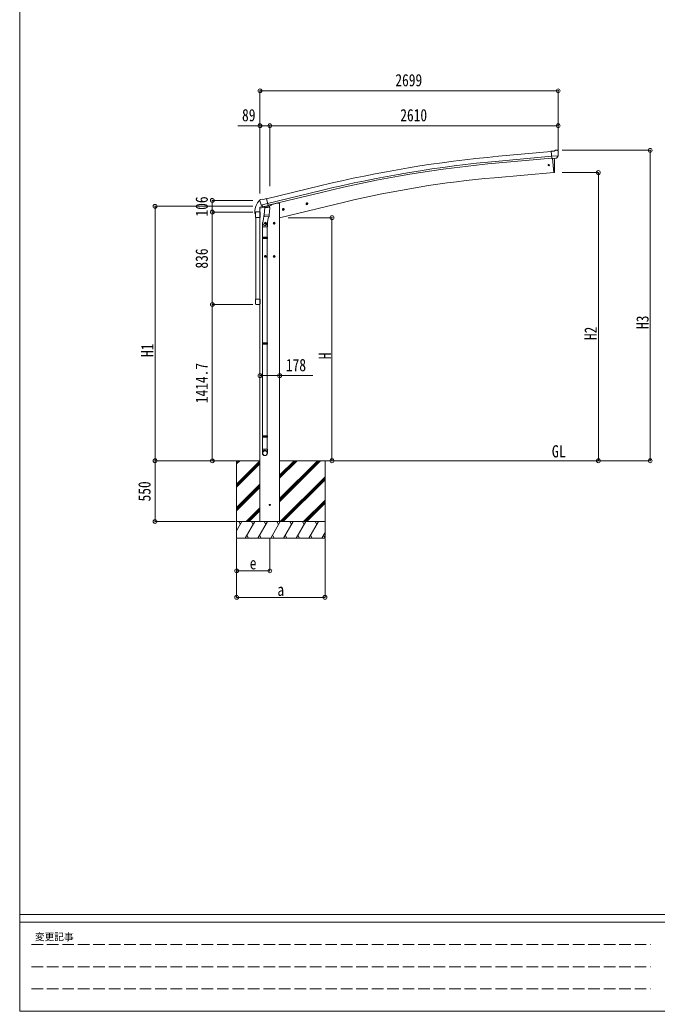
# Model space of a CAD drawing. Units: millimetres at full size. Extents: x -9783 to 9892, y -6828 to 6752.
# Drawn here: x -9783 to -4015, y -6828 to 2144 of the extents above; entities that cross this region are included whole.
import ezdxf
from ezdxf.enums import TextEntityAlignment as Align

# ---------------------------------------------------------------- set-up
doc = ezdxf.new("R2010")
doc.units = ezdxf.units.MM
doc.header["$LTSCALE"] = 35
doc.header["$PDMODE"] = 32
doc.header["$PDSIZE"] = 35
doc.linetypes.add('DASHED3', pattern=[4, 3, -1])
for name, color, linetype, lineweight in [('0-0_0', 7, 'Continuous', 9), ('0-1_本体', 4, 'Continuous', 9), ('0-2_部品', 7, 'Continuous', 9), ('0-A_寸法', 6, 'Continuous', 9), ('1-1_GLASS', 4, 'Continuous', 9), ('1-2_GLASS_SEAL', 7, 'Continuous', 9), ('1-A', 6, 'Continuous', 9), ('F-0_240', 7, 'Continuous', 9)]:
    doc.layers.add(name, color=color, linetype=linetype, lineweight=lineweight)
doc.styles.add('ＭＳ ゴシック', font='')
doc.styles.get('ＭＳ ゴシック').set_extended_font_data('MS Gothic')

msp = doc.modelspace()

# ---------------------------------------------------------------- linework, layer by layer
at = {"layer": '0-0_0'}
for p, q in [((-8206.62, -1847.1), (-7609.74, -1847.1)), ((-7820.74, -1874.44), (-7793.35, -1847.05)), ((-7820.74, -1860.29), (-7807.5, -1847.05)), ((-7820.74, -1847.1), (-7820.74, -2547.05)), ((-7820.74, -2058.28), (-7609.74, -1847.28)), ((-7820.74, -2072.42), (-7609.74, -1861.43)), ((-7820.74, -2086.57), (-7609.74, -1875.57)), ((-7431.74, -2218.06), (-7060.72, -1847.05)), ((-7431.74, -2189.78), (-7089.01, -1847.05)), ((-7431.74, -2203.92), (-7074.86, -1847.05)), ((-7431.74, -2005.93), (-7272.85, -1847.05)), ((-7431.74, -1991.79), (-7287, -1847.05)), ((-7431.74, -1977.65), (-7301.14, -1847.05)), ((-7431.74, -1847.1), (-4845.29, -1847.1)), ((-7020.74, -1847.05), (-7020.74, -2547.05)), ((-7820.74, -2270.41), (-7609.74, -2059.41)), ((-7426.88, -2397.05), (-7020.74, -1990.91)), ((-7412.74, -2397.05), (-7020.74, -2005.06)), ((-7398.59, -2397.05), (-7020.74, -2019.2)), ((-7820.74, -2284.55), (-7609.74, -2073.56)), ((-7820.74, -2298.7), (-7609.74, -2087.7)), ((-7214.75, -2397.05), (-7020.74, -2203.05)), ((-7200.6, -2397.05), (-7020.74, -2217.19)), ((-7186.46, -2397.05), (-7020.74, -2231.33)), ((-7735.25, -2397.05), (-7609.74, -2271.55)), ((-7721.1, -2397.05), (-7609.74, -2285.69)), ((-7706.96, -2397.05), (-7609.74, -2299.83)), ((-7020.74, -2397.05), (-7820.74, -2397.05)), ((-7820.74, -2480.88), (-7772.34, -2397.05)), ((-7787.34, -2423.03), (-7802.34, -2397.05)), ((-7743.47, -2547.05), (-7656.87, -2397.05)), ((-7671.87, -2423.04), (-7686.87, -2397.05)), ((-7628, -2547.05), (-7541.4, -2397.05)), ((-7431.74, -2397.05), (-7609.74, -2397.05)), ((-7556.4, -2423.04), (-7571.4, -2397.05)), ((-7512.53, -2547.05), (-7425.93, -2397.05)), ((-7440.93, -2423.03), (-7455.93, -2397.05)), ((-7397.06, -2547.05), (-7310.46, -2397.05)), ((-7325.46, -2423.03), (-7340.46, -2397.05)), ((-7281.59, -2547.05), (-7194.99, -2397.05)), ((-7224.99, -2397.05), (-7209.99, -2423.03)), ((-7166.12, -2547.05), (-7079.52, -2397.05)), ((-7094.52, -2423.03), (-7109.52, -2397.05)), ((-7050.65, -2547.05), (-7020.74, -2495.24)), ((-7820.74, -2547.05), (-7020.74, -2547.05)), ((-7728.47, -2521.07), (-7713.47, -2547.05)), ((-7613, -2521.07), (-7598, -2547.05)), ((-7497.53, -2521.07), (-7482.53, -2547.05)), ((-7382.06, -2521.07), (-7367.06, -2547.05)), ((-7266.59, -2521.07), (-7251.59, -2547.05)), ((-7151.12, -2521.07), (-7136.12, -2547.05)), ((-7035.65, -2521.07), (-7020.74, -2546.9))]:
    msp.add_line(p, q, dxfattribs=at)
msp.add_circle((-7520.74, -2247.05), 5, dxfattribs=at)
at = {"layer": '0-1_本体'}
for p, q in [((-4973.43, 951.91), (-5450.94, 908.71)), ((-4969.67, 908.91), (-5447.05, 865.72)), ((-4968.2, 892.14), (-5445.53, 848.95)), ((-4960.96, 889.75), (-4949.71, 761.15)), ((-4949.71, 761.15), (-5487.66, 714.09)), ((-7550.27, 523.09), (-7067.39, 640.58)), ((-7540.19, 481.13), (-7057.18, 598.59)), ((-7536.26, 464.75), (-7053.2, 582.23)), ((-7507.75, 470.46), (-7455.74, 482.95)), ((-7431.74, 482.95), (-7455.74, 482.95)), ((-7431.74, 482.95), (-7431.74, -2397.05)), ((-6843.66, 494.13), (-7431.71, 352.95)), ((-7609.74, -2397.05), (-7609.74, 439.5))]:
    msp.add_line(p, q, dxfattribs=at)
at = {"layer": '0-1_本体', "color": 6}
msp.add_line((-7431.74, -1076.66), (-7609.74, -1076.66), dxfattribs=at)
at = {"layer": '0-1_本体'}
for centre, radius, start, end in [((-4454.81, -10101.3), 11054.98, 95.16866, 103.66973), ((-4454.81, -10101.3), 11011.82, 95.16974, 103.66973), ((-4454.81, -10101.3), 10994.98, 95.16974, 103.66973), ((-4688.64, -8501.57), 9250.23, 94.95525, 103.47191)]:
    msp.add_arc(centre, radius, start, end, dxfattribs=at)
at = {"layer": '0-2_部品'}
for p, q in [((-4947.03, 956.13), (-4973.59, 953.8)), ((-4967.94, 889.14), (-4973.59, 953.8)), ((-4910.73, 913.84), (-4969.65, 908.68)), ((-4947.03, 956.13), (-4935.31, 962.89)), ((-4920.4, 964.48), (-4934.07, 963.28)), ((-4921.98, 894.35), (-4911.05, 913.29)), ((-4911.27, 958.73), (-4916.75, 963.33)), ((-4910.21, 956.68), (-4910.09, 955.34)), ((-4957.97, 890.01), (-4967.94, 889.14)), ((-4949.91, 763.42), (-4960.96, 889.75)), ((-4924.37, 892.95), (-4932.07, 892.28)), ((-4949.67, 760.65), (-4949.91, 763.42)), ((-4947.06, 761.04), (-4949.67, 760.65)), ((-7612.3, 438.89), (-7569.27, 449.22)), ((-7611.72, 507.52), (-7611.45, 506.37)), ((-7607.51, 516.09), (-7611.36, 509.8)), ((-7583.84, 454.98), (-7610, 448.7)), ((-7604.41, 518.34), (-7591.23, 521.51)), ((-7597.67, 467.21), (-7540.16, 481.02)), ((-7580.82, 452.3), (-7597.2, 466.79)), ((-7576.67, 518.83), (-7589.93, 521.53)), ((-7578.11, 451.73), (-7570.59, 453.54)), ((-7577.27, 451.84), (-7575.74, 452.21)), ((-7576.67, 518.83), (-7550.74, 525.06)), ((-7575.74, 452.21), (-7539.04, 461.02)), ((-7573.9, 451.98), (-7573.96, 451.24)), ((-7573.2, 450.2), (-7547.39, 443.76)), ((-7544.99, 459.19), (-7546.01, 444.59)), ((-7539.04, 461.02), (-7537.51, 461.38)), ((-7535.96, 463.49), (-7535.01, 463.42)), ((-7535.01, 463.42), (-7521.7, 448.11)), ((-7530.71, 458.48), (-7511.58, 463.07)), ((-7507.75, 471.68), (-7507.75, 467.93)), ((-7194.23, 476.71), (-7174.78, 481.38)), ((-7189.67, 484.49), (-7191.8, 477.29)), ((-7182.37, 486.24), (-7189.67, 484.49)), ((-7182.17, 469.32), (-7186.84, 488.77)), ((-7177.21, 480.8), (-7182.37, 486.24)), ((-7179.34, 473.6), (-7177.21, 480.8)), ((-7612.3, 445.78), (-7612.3, 438.89)), ((-7569.23, 402.78), (-7585.14, 306.61)), ((-7571.82, 365.55), (-7570.94, 378.01)), ((-7571.42, 364.19), (-7571.42, 364.19)), ((-7566.28, 444.85), (-7570.96, 378.01)), ((-7525.27, 374.82), (-7570.96, 378.01)), ((-7569.97, 363.41), (-7528.28, 360.49)), ((-7520.6, 441.65), (-7566.28, 444.85)), ((-7564.51, 448.03), (-7564.74, 444.74)), ((-7533.7, 360.87), (-7544.44, 297.29)), ((-7525.28, 374.82), (-7526.17, 362.12)), ((-7525.27, 374.82), (-7520.6, 441.65)), ((-7521.7, 448.11), (-7522.14, 441.76)), ((-7408.16, 425.35), (-7388.72, 430.02)), ((-7403.61, 433.13), (-7405.74, 425.93)), ((-7396.31, 434.88), (-7403.61, 433.13)), ((-7396.11, 417.96), (-7400.77, 437.41)), ((-7391.14, 429.44), (-7396.31, 434.88)), ((-7393.27, 422.24), (-7391.14, 429.44)), ((-7587.29, 269.45), (-7587.29, 303.8)), ((-7541.29, 269.45), (-7587.29, 269.45)), ((-7585.29, 269.45), (-7585.29, 175.45)), ((-7550.74, 302.71), (-7570.74, 302.71)), ((-7560.74, 310.21), (-7567.24, 306.46)), ((-7567.24, 306.46), (-7567.24, 298.95)), ((-7567.24, 298.95), (-7560.74, 295.2)), ((-7560.74, 292.71), (-7560.74, 312.71)), ((-7554.24, 306.46), (-7560.74, 310.21)), ((-7543.29, 269.45), (-7543.29, 175.45)), ((-7541.29, 304.1), (-7541.29, 269.45)), ((-7470.74, 302.71), (-7490.74, 302.71)), ((-7480.74, 310.21), (-7487.24, 306.46)), ((-7487.24, 306.46), (-7487.24, 298.95)), ((-7487.24, 298.95), (-7480.74, 295.2)), ((-7480.74, 292.71), (-7480.74, 312.71)), ((-7474.24, 306.46), (-7480.74, 310.21)), ((-7587.29, 173.45), (-7586.29, 175.45)), ((-7541.29, 173.45), (-7587.29, 173.45)), ((-7541.29, 165.45), (-7587.29, 165.45)), ((-7542.29, 175.45), (-7586.29, 175.45)), ((-7542.29, 163.45), (-7586.29, 163.45)), ((-7585.29, 163.45), (-7585.29, -780.74)), ((-7543.29, 163.45), (-7543.29, -780.74)), ((-7541.29, 173.45), (-7542.29, 175.45)), ((-7541.29, 165.45), (-7542.29, 163.45)), ((-7541.29, 173.45), (-7541.29, 165.45)), ((-7550.74, 2.71), (-7570.74, 2.71)), ((-7560.74, 10.21), (-7567.24, 6.46)), ((-7567.24, 6.46), (-7567.24, -1.05)), ((-7560.74, -7.29), (-7560.74, 12.71)), ((-7554.24, 6.46), (-7560.74, 10.21)), ((-7470.74, 2.71), (-7490.74, 2.71)), ((-7480.74, 10.21), (-7487.24, 6.46)), ((-7487.24, 6.46), (-7487.24, -1.05)), ((-7480.74, -7.29), (-7480.74, 12.71)), ((-7474.24, 6.46), (-7480.74, 10.21)), ((-7567.24, -1.05), (-7560.74, -4.8)), ((-7487.24, -1.05), (-7480.74, -4.8)), ((-7587.29, -782.74), (-7586.29, -780.74)), ((-7541.29, -782.74), (-7587.29, -782.74)), ((-7541.29, -790.74), (-7587.29, -790.74)), ((-7542.29, -780.74), (-7586.29, -780.74)), ((-7542.29, -792.74), (-7586.29, -792.74)), ((-7585.29, -792.74), (-7585.29, -1620.93)), ((-7543.29, -792.74), (-7543.29, -1620.93)), ((-7541.29, -782.74), (-7542.29, -780.74)), ((-7541.29, -790.74), (-7542.29, -792.74)), ((-7541.29, -782.74), (-7541.29, -790.74)), ((-7587.29, -1622.93), (-7586.29, -1620.93)), ((-7541.29, -1622.93), (-7587.29, -1622.93)), ((-7541.29, -1630.93), (-7587.29, -1630.93)), ((-7542.29, -1620.93), (-7586.29, -1620.93)), ((-7542.29, -1632.93), (-7586.29, -1632.93)), ((-7585.29, -1632.93), (-7585.29, -1742.93)), ((-7543.29, -1632.93), (-7543.29, -1742.93)), ((-7541.29, -1622.93), (-7542.29, -1620.93)), ((-7541.29, -1630.93), (-7542.29, -1632.93)), ((-7541.29, -1622.93), (-7541.29, -1630.93)), ((-7587.29, -1777.07), (-7587.29, -1742.93)), ((-7541.29, -1742.93), (-7587.29, -1742.93)), ((-7541.29, -1777.07), (-7541.29, -1742.93))]:
    msp.add_line(p, q, dxfattribs=at)
for points in [[(-4910.66, 914.47), (-4910.94, 913.48), (-4911.05, 913.29)], [(-4957.97, 890.01), (-4957.7, 889.94), (-4932.33, 892.16), (-4932.07, 892.28)], [(-4944.51, 763.88), (-4943.68, 789.5), (-4943.48, 816), (-4943.95, 842.49), (-4945.09, 868.96), (-4946.59, 890.92)], [(-7597.94, 467.79), (-7597.36, 466.94), (-7597.2, 466.79)], [(-7545.31, 459.61), (-7545.54, 459.46), (-7570.31, 453.51), (-7570.59, 453.54)], [(-7545.31, 459.61), (-7535.58, 461.94), (-7550.74, 525.06)], [(-7191.8, 477.29), (-7186.64, 471.85), (-7179.34, 473.6)], [(-7405.74, 425.93), (-7400.57, 420.49), (-7393.27, 422.24)], [(-7560.74, 295.2), (-7554.24, 298.95), (-7554.24, 306.46)], [(-7480.74, 295.2), (-7474.24, 298.95), (-7474.24, 306.46)], [(-7587.29, 173.45), (-7587.29, 165.45), (-7586.29, 163.45)], [(-7560.74, -4.8), (-7554.24, -1.05), (-7554.24, 6.46)], [(-7480.74, -4.8), (-7474.24, -1.05), (-7474.24, 6.46)], [(-7587.29, -782.74), (-7587.29, -790.74), (-7586.29, -792.74)], [(-7587.29, -1622.93), (-7587.29, -1630.93), (-7586.29, -1632.93)]]:
    msp.add_lwpolyline(points, dxfattribs=at)
for centre, radius in [((-4995.74, 828.29), 6.5), ((-7184.51, 479.05), 8.5), ((-7184.51, 479.05), 7.7), ((-7184.51, 479.05), 6.5), ((-7398.44, 427.68), 8.5), ((-7398.44, 427.68), 7.7), ((-7398.44, 427.68), 6.5), ((-7560.74, 302.71), 8.5), ((-7560.74, 302.71), 7.7), ((-7560.74, 302.71), 6.5), ((-7480.74, 302.71), 8.5), ((-7480.74, 302.71), 7.7), ((-7480.74, 302.71), 6.5), ((-7560.74, 2.71), 8.5), ((-7560.74, 2.71), 7.7), ((-7560.74, 2.71), 6.5), ((-7480.74, 2.71), 8.5), ((-7480.74, 2.71), 7.7), ((-7480.74, 2.71), 6.5)]:
    msp.add_circle(centre, radius, dxfattribs=at)
at = {"layer": '0-2_部品', "color": 4}
msp.add_circle((-7520.74, -2247.05), 4.5, dxfattribs=at)
at = {"layer": '0-2_部品'}
for centre, radius, start, end in [((-4933.81, 960.29), 3, 95, 120), ((-4919.97, 959.5), 5, 50.00648, 94.99352), ((-5111.72, 937.7), 202.4, 353.4085, 5), ((-4947.5, 764.01), 3, 278.50322, 357.46219), ((-7609.3, 445.78), 3, 103.5, 180), ((-7414.64, 553.62), 202.4, 193.5, 205.09125), ((-7603.24, 513.48), 5, 103.5, 148.5), ((-7590.53, 518.59), 3, 78.5, 103.5), ((-7577.39, 452.32), 0.5, 248.23754, 283.5), ((-7574.4, 452.01), 0.5, 356, 103.5), ((-7572.96, 451.17), 1, 176, 256), ((-7544.39, 459.11), 0.604, 100.59842, 172.20595), ((-7537.63, 461.87), 0.5, 283.5, 318.76246), ((-7512.75, 467.93), 5, 283.5, 0), ((-7569.88, 365.37), 1.95, 175.04017, 217.47766), ((-7569.83, 365.4), 2, 217.40962, 266), ((-7547.03, 444.73), 1.03, 250.03897, 351.96569), ((-7528.14, 362.49), 2, 266, 349.46843), ((-7557.29, 303.8), 30, 177.45142, 180)]:
    msp.add_arc(centre, radius, start, end, dxfattribs=at)
for centre, major_axis, ratio, start_param, end_param in [((-4905.88, 960.73), (-15.35, 3.44), 0.101033, 5.9751426, 5.9753737), ((-4913.2, 956.43), (2.71, -1.31), 0.997474, 0.5366567, 1.3225652), ((-4924.64, 895.95), (1.62, -2.54), 0.997631, 5.8041905, 5.8929484), ((-4924.71, 896.06), (-3.5, 2.17), 0.650902, 2.1145521, 2.1873627), ((-4924.58, 895.86), (1.62, -2.54), 0.997631, 5.965759, 6.7621801), ((-7608.8, 508.23), (-1.57, -2.57), 0.99628, 4.712389, 5.4996506), ((-7578.83, 454.55), (-0.73, -2.92), 0.997631, 5.8041905, 6.6006116), ((-7578.77, 454.78), (2.63, 3.16), 0.650902, 4.0958226, 4.1686332), ((-7578.81, 454.66), (-0.73, -2.92), 0.997631, 0.3902369, 0.4789948), ((-7564.29, 304.1), (23, 0), 0.996195, 2.5560258, 6.5663028), ((-7564.29, 304.1), (21, 0), 0.996195, 2.9349147, 5.9512394), ((-7564.29, -1775.33), (-23, 0), 0.996195, 3.1415927, 6.2831853), ((-7564.29, -1777.07), (-23, 0), 0.996195, 3.1415927, 6.2831853), ((-7564.29, -1777.07), (0, -23.43), 0.981806, 4.712389, 7.8539816)]:
    msp.add_ellipse(centre, major_axis=major_axis, ratio=ratio, start_param=start_param, end_param=end_param, dxfattribs=at)
msp.add_ellipse((-7564.29, -1777.07), major_axis=(21, 0), ratio=0.996195, dxfattribs=at)
at = {"layer": '0-A_寸法'}
for p, q in [((-7609.74, 1501.31), (-4910.74, 1501.31)), ((-7609.74, 1501.31), (-7609.74, 1184.69)), ((-4910.74, 1501.31), (-4910.74, 1184.69)), ((-7609.74, 1184.69), (-7809.74, 1184.69)), ((-7609.74, 1184.69), (-7609.74, 572.46)), ((-7609.74, 1184.69), (-7520.74, 1184.69)), ((-7520.74, 1184.69), (-4910.74, 1184.69)), ((-7520.74, 1184.69), (-7520.74, 636.83)), ((-4910.74, 1184.69), (-4910.74, 955.68)), ((-4077.83, 962.45), (-4875.67, 962.45)), ((-4077.83, -1847.05), (-4077.83, 962.45)), ((-4546.85, 761.15), (-4875.67, 761.15)), ((-4546.85, 761.15), (-4546.85, -1847.05)), ((-8559.31, 455.95), (-7673.04, 455.95)), ((-8559.31, -1847.05), (-8559.31, 455.95)), ((-6957.94, 352.95), (-7355.05, 352.95)), ((-6957.94, -1847.05), (-6957.94, 352.95)), ((-7431.74, -1076.66), (-7131.74, -1076.66)), ((-8559.31, -1847.05), (-7831.2, -1847.05)), ((-8559.31, -2397.05), (-8559.31, -1847.05)), ((-4546.85, -1847.05), (-4875.67, -1847.05)), ((-4077.83, -1847.05), (-4546.85, -1847.05)), ((-8559.31, -2397.05), (-7831.2, -2397.05)), ((-7820.99, -3083.42), (-7820.99, -2554.47)), ((-7820.99, -2843.44), (-7820.99, -2554.47)), ((-7520.74, -2843.44), (-7520.74, -2554.47)), ((-7020.99, -3083.42), (-7020.99, -2554.47)), ((-7520.74, -2843.44), (-7820.99, -2843.44)), ((-7820.99, -3083.42), (-7020.99, -3083.42))]:
    msp.add_line(p, q, dxfattribs=at)
for p in [(-7609.74, 1501.31), (-4910.74, 1501.31), (-7609.74, 1184.69), (-7520.74, 1184.69), (-4910.74, 1184.69), (-4077.83, 962.45), (-4546.85, 761.15), (-8559.31, 455.95), (-6957.94, 352.95), (-7609.74, -1076.66), (-7431.74, -1076.66), (-8559.31, -1847.05), (-6957.94, -1847.05), (-4546.85, -1847.05), (-4077.83, -1847.05), (-8559.31, -2397.05), (-7820.99, -2843.44), (-7520.74, -2843.44), (-7820.99, -3083.42), (-7020.99, -3083.42)]:
    msp.add_point(p, dxfattribs=at)
at = {"layer": '1-1_GLASS'}
for p, q in [((-7647.74, 355.16), (-7647.74, -383.84)), ((-7609.74, 355.16), (-7609.74, -383.84)), ((-7647.74, 155.16), (-7647.74, -383.84)), ((-7609.74, -383.84), (-7609.74, 155.16))]:
    msp.add_line(p, q, dxfattribs=at)
at = {"layer": '1-2_GLASS_SEAL'}
for p, q in [((-7656.24, 403.65), (-7656.24, 391.89)), ((-7655.74, 391.39), (-7649.48, 391.39)), ((-7648.98, 398.66), (-7648.98, 391.89)), ((-7648.74, 355.16), (-7648.74, 398.86)), ((-7643.24, 404.36), (-7614.24, 404.36)), ((-7642.98, 404.66), (-7609.74, 404.66)), ((-7608.74, 398.86), (-7608.74, 355.16)), ((-7608.74, 355.16), (-7648.74, 355.16)), ((-7648.74, -383.84), (-7648.74, -427.54)), ((-7608.74, -383.84), (-7648.74, -383.84)), ((-7643.24, -433.04), (-7614.24, -433.04)), ((-7608.74, -427.54), (-7608.74, -383.84))]:
    msp.add_line(p, q, dxfattribs=at)
for centre, radius, start, end in [((-7503.98, 403.65), 152.26, 135.14293, 180), ((-7607.49, 505.68), 6.95, 110.13068, 129.45641), ((-7655.74, 391.89), 0.5, 180, 270), ((-7649.48, 391.89), 0.5, 270, 0), ((-7642.98, 398.66), 6, 90, 180), ((-7643.24, 398.86), 5.5, 90, 180), ((-7614.24, 398.86), 5.5, 0, 90), ((-7643.24, -427.54), 5.5, 180, 270), ((-7614.24, -427.54), 5.5, 270, 0)]:
    msp.add_arc(centre, radius, start, end, dxfattribs=at)
at = {"layer": '1-A'}
for p, q in [((-8041.21, 509.56), (-7673.04, 509.56)), ((-8041.21, 509.56), (-8041.21, 403.56)), ((-8041.21, 403.56), (-7673.04, 403.56)), ((-8041.21, 403.56), (-8041.21, -432.44)), ((-8041.21, -432.44), (-7673.04, -432.44)), ((-8041.21, -1847.1), (-8041.21, -432.44)), ((-8041.21, -1847.1), (-7673.04, -1847.1))]:
    msp.add_line(p, q, dxfattribs=at)
for p in [(-8041.21, 509.56), (-8041.21, 403.56), (-8041.21, -432.44), (-8041.21, -1847.1)]:
    msp.add_point(p, dxfattribs=at)
at = {"layer": 'F-0_240', "color": 5}
for p, q in [((-9783.03, 6751.9), (-9783.03, -6828.1)), ((-9783.03, -5953.1), (9396.97, -5953.1)), ((-9783.03, -6023.1), (6285.75, -6023.1)), ((-9783.03, -6828.1), (9396.97, -6828.1))]:
    msp.add_line(p, q, dxfattribs=at)
at = {"layer": 'F-0_240', "color": 4, "linetype": 'DASHED3'}
for p, q in [((-9678.03, -6224.35), (-4074.25, -6224.35)), ((-9678.03, -6425.6), (-4074.25, -6425.6)), ((-9678.03, -6626.85), (-4074.25, -6626.85))]:
    msp.add_line(p, q, dxfattribs=at)

# ---------------------------------------------------------------- texts
at = {"layer": '0-0_0', "style": 'ＭＳ ゴシック', "width": 0.85}
msp.add_text('GL', height=110, dxfattribs=at).set_placement((-4968.43, -1849.49), align=Align.BOTTOM_LEFT)
at = {"layer": '0-A_寸法', "color": 7, "style": 'ＭＳ ゴシック', "width": 0.8}
for s, p in [('2699', (-6384.24, 1508.31)), ('89', (-7771.74, 1191.69)), ('2610', (-6339.74, 1191.69)), ('178', (-7374.74, -1069.66)), ('e', (-7701.99, -2863.44)), ('a', (-7451.99, -3103.42))]:
    msp.add_text(s, height=111.4, dxfattribs=at).set_placement(p, align=Align.BOTTOM_LEFT)
for s, p in [('H3', (-4058.83, -654.3)), ('H2', (-4527.85, -754.95)), ('H1', (-8540.31, -907.55)), ('H', (-6932.94, -928.05)), ('550', (-8566.31, -2215.05))]:
    msp.add_text(s, height=111.4, rotation=90, dxfattribs=at).set_placement(p, align=Align.BOTTOM_LEFT)
at = {"layer": '1-A', "color": 7, "style": 'ＭＳ ゴシック', "width": 0.8}
for s, p in [('106', (-8048.21, 363.56)), ('836', (-8048.21, -107.44)), ('1414.7', (-8048.21, -1325.77))]:
    msp.add_text(s, height=111.4, rotation=90, dxfattribs=at).set_placement(p, align=Align.BOTTOM_LEFT)
at = {"layer": 'F-0_240', "style": 'ＭＳ ゴシック'}
msp.add_text('変更記事', height=64.15, dxfattribs=at).set_placement((-9646.27, -6206.85), align=Align.BOTTOM_LEFT)

doc.saveas('drawing.dxf')
